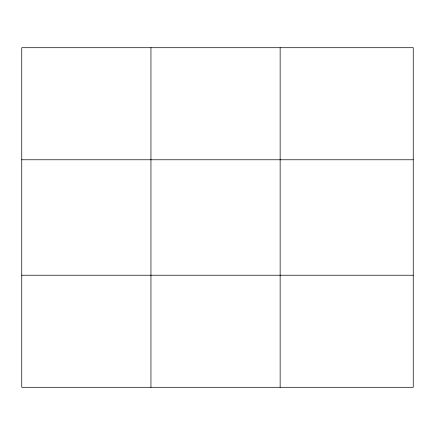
<?xml version="1.0" encoding="UTF-8"?>
<svg xmlns="http://www.w3.org/2000/svg" width="435" height="435" viewBox="0 0 435 435"><rect width="100%" height="100%" fill="white"/><g stroke="black" fill="none" stroke-linecap="round" stroke-linejoin="round"><path stroke-width="0.65" d="M150.945 47.703L150.945 387.297M280.14 47.703L280.14 387.297M413.25 159.77L413.25 47.703L21.75 47.703L21.75 387.297L413.25 387.297L413.25 159.77L21.75 159.77M21.75 275.23L413.25 275.23"/></g></svg>
